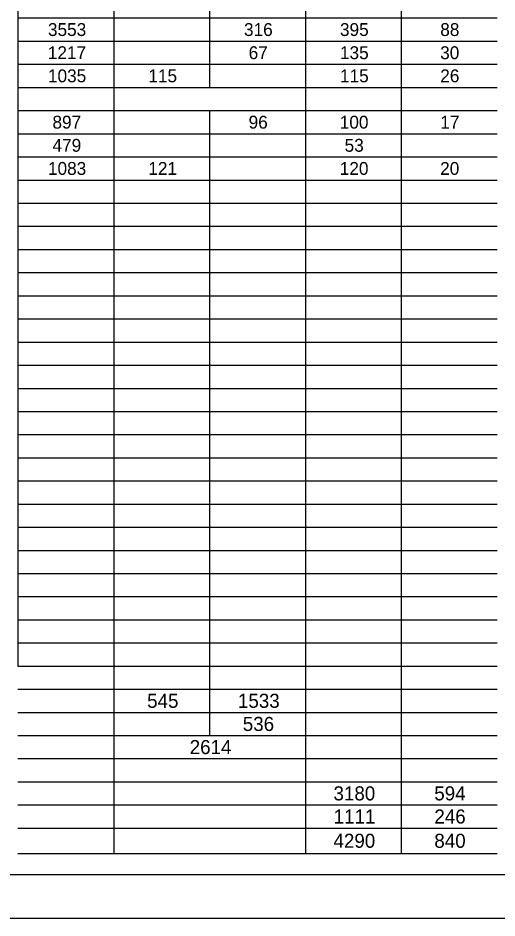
# Model space of a CAD drawing. Extents: x 0 to 680, y 0 to 440.
# Drawn here: x 349 to 459.6, y 0 to 207.7 of the extents above; entities that cross this region are included whole.
import ezdxf

# ---------------------------------------------------------------- set-up
doc = ezdxf.new("R2010")
doc.units = 0
for name, color, linetype in [('Default', 7, 'Continuous'), ('SH_Border', 7, 'Continuous'), ('SH_Cut_Line', 7, 'Continuous')]:
    doc.layers.add(name, color=color, linetype=linetype)

msp = doc.modelspace()

# ---------------------------------------------------------------- linework, layer by layer
at = {"layer": 'Default'}
for p, q in [((348.96, 223.72), (348.96, 207.7)), ((371.09, 223.72), (371.09, 207.7)), ((393.22, 223.72), (393.22, 207.7)), ((415.34, 223.72), (415.34, 207.7)), ((437.47, 223.72), (437.47, 207.7)), ((348.96, 207.7), (371.09, 207.7)), ((348.96, 207.7), (348.96, 202.35)), ((371.09, 207.7), (459.6, 207.7)), ((371.09, 207.7), (371.09, 202.35)), ((393.22, 207.7), (393.22, 202.35)), ((415.34, 207.7), (415.34, 202.35)), ((437.47, 207.7), (437.47, 202.35)), ((348.96, 202.35), (371.09, 202.35)), ((348.96, 202.35), (348.96, 197.01)), ((371.09, 202.35), (459.6, 202.35)), ((371.09, 202.35), (371.09, 197.01)), ((393.22, 202.35), (393.22, 197.01)), ((415.34, 202.35), (415.34, 197.01)), ((437.47, 202.35), (437.47, 197.01)), ((348.96, 197.01), (371.09, 197.01)), ((348.96, 197.01), (348.96, 191.67)), ((371.09, 197.01), (459.6, 197.01)), ((371.09, 197.01), (371.09, 191.67)), ((393.22, 197.01), (393.22, 191.67)), ((415.34, 197.01), (415.34, 191.67)), ((437.47, 197.01), (437.47, 191.67)), ((348.96, 191.67), (371.09, 191.67)), ((348.96, 191.67), (348.96, 186.33)), ((371.09, 191.67), (459.6, 191.67)), ((371.09, 191.67), (371.09, 186.33)), ((415.34, 191.67), (415.34, 186.33)), ((437.47, 191.67), (437.47, 186.33)), ((348.96, 186.33), (371.09, 186.33)), ((348.96, 186.33), (348.96, 180.99)), ((371.09, 186.33), (459.6, 186.33)), ((371.09, 186.33), (371.09, 180.99)), ((393.22, 186.33), (393.22, 180.99)), ((415.34, 186.33), (415.34, 180.99)), ((437.47, 186.33), (437.47, 180.99)), ((348.96, 180.99), (371.09, 180.99)), ((348.96, 180.99), (348.96, 175.65)), ((371.09, 180.99), (459.6, 180.99)), ((371.09, 180.99), (371.09, 175.65)), ((393.22, 180.99), (393.22, 175.65)), ((415.34, 180.99), (415.34, 175.65)), ((437.47, 180.99), (437.47, 175.65)), ((348.96, 175.65), (371.09, 175.65)), ((348.96, 175.65), (348.96, 170.31)), ((371.09, 175.65), (459.6, 175.65)), ((371.09, 175.65), (371.09, 170.31)), ((393.22, 175.65), (393.22, 170.31)), ((415.34, 175.65), (415.34, 170.31)), ((437.47, 175.65), (437.47, 170.31)), ((348.96, 170.31), (371.09, 170.31)), ((348.96, 170.31), (348.96, 164.96)), ((371.09, 170.31), (459.6, 170.31)), ((371.09, 170.31), (371.09, 164.96)), ((393.22, 170.31), (393.22, 164.96)), ((415.34, 170.31), (415.34, 164.96)), ((437.47, 170.31), (437.47, 164.96)), ((348.96, 164.96), (371.09, 164.96)), ((348.96, 164.96), (348.96, 159.62)), ((371.09, 164.96), (459.6, 164.96)), ((371.09, 164.96), (371.09, 159.62)), ((393.22, 164.96), (393.22, 159.62)), ((415.34, 164.96), (415.34, 159.62)), ((437.47, 164.96), (437.47, 159.62)), ((348.96, 159.62), (371.09, 159.62)), ((348.96, 159.62), (348.96, 154.28)), ((371.09, 159.62), (459.6, 159.62)), ((371.09, 159.62), (371.09, 154.28)), ((393.22, 159.62), (393.22, 154.28)), ((415.34, 159.62), (415.34, 154.28)), ((437.47, 159.62), (437.47, 154.28)), ((348.96, 154.28), (371.09, 154.28)), ((348.96, 154.28), (348.96, 148.94)), ((371.09, 154.28), (459.6, 154.28)), ((371.09, 154.28), (371.09, 148.94)), ((393.22, 154.28), (393.22, 148.94)), ((415.34, 154.28), (415.34, 148.94)), ((437.47, 154.28), (437.47, 148.94)), ((348.96, 148.94), (371.09, 148.94)), ((348.96, 148.94), (348.96, 143.6)), ((371.09, 148.94), (459.6, 148.94)), ((371.09, 148.94), (371.09, 143.6)), ((393.22, 148.94), (393.22, 143.6)), ((415.34, 148.94), (415.34, 143.6)), ((437.47, 148.94), (437.47, 143.6)), ((348.96, 143.6), (371.09, 143.6)), ((348.96, 143.6), (348.96, 138.26)), ((371.09, 143.6), (459.6, 143.6)), ((371.09, 143.6), (371.09, 138.26)), ((393.22, 143.6), (393.22, 138.26)), ((415.34, 143.6), (415.34, 138.26)), ((437.47, 143.6), (437.47, 138.26)), ((348.96, 138.26), (371.09, 138.26)), ((348.96, 138.26), (348.96, 127.57)), ((371.09, 138.26), (459.6, 138.26)), ((371.09, 138.26), (371.09, 127.57)), ((393.22, 138.26), (393.22, 127.57)), ((415.34, 138.26), (415.34, 127.57)), ((437.47, 138.26), (437.47, 127.57)), ((348.96, 132.92), (371.09, 132.92)), ((371.09, 132.92), (459.6, 132.92)), ((348.96, 127.57), (371.09, 127.57)), ((348.96, 127.57), (348.96, 122.23)), ((371.09, 127.57), (459.6, 127.57)), ((371.09, 127.57), (371.09, 122.23)), ((393.22, 127.57), (393.22, 122.23)), ((415.34, 127.57), (415.34, 122.23)), ((437.47, 127.57), (437.47, 122.23)), ((348.96, 122.23), (371.09, 122.23)), ((348.96, 122.23), (348.96, 116.89)), ((371.09, 122.23), (459.6, 122.23)), ((371.09, 122.23), (371.09, 116.89)), ((393.22, 122.23), (393.22, 116.89)), ((415.34, 122.23), (415.34, 116.89)), ((437.47, 122.23), (437.47, 116.89)), ((348.96, 116.89), (371.09, 116.89)), ((348.96, 116.89), (348.96, 111.55)), ((371.09, 116.89), (459.6, 116.89)), ((371.09, 116.89), (371.09, 111.55)), ((393.22, 116.89), (393.22, 111.55)), ((415.34, 116.89), (415.34, 111.55)), ((437.47, 116.89), (437.47, 111.55)), ((348.96, 111.55), (371.09, 111.55)), ((348.96, 111.55), (348.96, 100.87)), ((371.09, 111.55), (459.6, 111.55)), ((371.09, 111.55), (371.09, 100.87)), ((393.22, 111.55), (393.22, 100.87)), ((415.34, 111.55), (415.34, 100.87)), ((437.47, 111.55), (437.47, 100.87)), ((348.96, 106.21), (371.09, 106.21)), ((371.09, 106.21), (459.6, 106.21)), ((348.96, 100.87), (371.09, 100.87)), ((348.96, 100.87), (348.96, 95.53)), ((371.09, 100.87), (459.6, 100.87)), ((371.09, 100.87), (371.09, 95.53)), ((393.22, 100.87), (393.22, 95.53)), ((415.34, 100.87), (415.34, 95.53)), ((437.47, 100.87), (437.47, 95.53)), ((348.96, 95.53), (371.09, 95.53)), ((348.96, 95.53), (348.96, 90.18)), ((371.09, 95.53), (459.6, 95.53)), ((371.09, 95.53), (371.09, 90.18)), ((393.22, 95.53), (393.22, 90.18)), ((415.34, 95.53), (415.34, 90.18)), ((437.47, 95.53), (437.47, 90.18)), ((348.96, 90.18), (371.09, 90.18)), ((348.96, 90.18), (348.96, 84.84)), ((371.09, 90.18), (459.6, 90.18)), ((371.09, 90.18), (371.09, 84.84)), ((393.22, 90.18), (393.22, 84.84)), ((415.34, 90.18), (415.34, 84.84)), ((437.47, 90.18), (437.47, 84.84)), ((348.96, 84.84), (371.09, 84.84)), ((348.96, 84.84), (348.96, 74.16)), ((371.09, 84.84), (459.6, 84.84)), ((371.09, 84.84), (371.09, 74.16)), ((393.22, 84.84), (393.22, 74.16)), ((415.34, 84.84), (415.34, 74.16)), ((437.47, 84.84), (437.47, 74.16)), ((348.96, 79.5), (371.09, 79.5)), ((371.09, 79.5), (459.6, 79.5)), ((348.96, 74.16), (371.09, 74.16)), ((348.96, 74.16), (348.96, 68.82)), ((371.09, 74.16), (459.6, 74.16)), ((371.09, 74.16), (371.09, 68.82)), ((393.22, 74.16), (393.22, 68.82)), ((415.34, 74.16), (415.34, 68.82)), ((437.47, 74.16), (437.47, 68.82)), ((348.96, 68.82), (371.09, 68.82)), ((348.96, 68.82), (348.96, 63.48)), ((371.09, 68.82), (459.6, 68.82)), ((371.09, 68.82), (371.09, 63.48)), ((393.22, 68.82), (393.22, 63.48)), ((415.34, 68.82), (415.34, 63.48)), ((437.47, 68.82), (437.47, 63.48)), ((348.96, 63.48), (371.09, 63.48)), ((348.96, 63.48), (348.96, 58.14)), ((371.09, 63.48), (459.6, 63.48)), ((371.09, 63.48), (371.09, 58.14)), ((393.22, 63.48), (393.22, 58.14)), ((415.34, 63.48), (415.34, 58.14)), ((437.47, 63.48), (437.47, 58.14)), ((348.96, 58.14), (371.09, 58.14)), ((371.09, 58.14), (459.6, 58.14)), ((371.09, 58.14), (371.09, 47.45)), ((393.22, 58.14), (393.22, 47.45)), ((415.34, 58.14), (415.34, 47.45)), ((437.47, 58.14), (437.47, 47.45)), ((348.96, 52.79), (371.09, 52.79)), ((371.09, 52.79), (459.6, 52.79)), ((348.96, 47.45), (371.09, 47.45)), ((371.09, 47.45), (459.6, 47.45)), ((371.09, 47.45), (371.09, 42.11)), ((393.22, 47.45), (393.22, 42.11)), ((415.34, 47.45), (415.34, 42.11)), ((437.47, 47.45), (437.47, 42.11)), ((348.96, 42.11), (371.09, 42.11)), ((371.09, 42.11), (459.6, 42.11)), ((371.09, 42.11), (371.09, 36.77)), ((415.34, 42.11), (415.34, 36.77)), ((437.47, 42.11), (437.47, 36.77)), ((348.96, 36.77), (371.09, 36.77)), ((371.09, 36.77), (459.6, 36.77)), ((371.09, 36.77), (371.09, 31.43)), ((415.34, 36.77), (415.34, 31.43)), ((437.47, 36.77), (437.47, 31.43)), ((348.96, 31.43), (371.09, 31.43)), ((371.09, 31.43), (459.6, 31.43)), ((371.09, 31.43), (371.09, 20.75)), ((415.34, 31.43), (415.34, 20.75)), ((437.47, 31.43), (437.47, 20.75)), ((348.96, 26.09), (371.09, 26.09)), ((371.09, 26.09), (459.6, 26.09)), ((348.96, 20.75), (371.09, 20.75)), ((371.09, 20.75), (459.6, 20.75)), ((371.09, 20.75), (371.09, 14.9)), ((415.34, 20.75), (415.34, 14.9)), ((437.47, 20.75), (437.47, 14.9)), ((348.96, 14.9), (371.09, 14.9)), ((371.09, 14.9), (459.6, 14.9))]:
    msp.add_line(p, q, dxfattribs=at)
at = {"layer": 'SH_Border'}
msp.add_lwpolyline([(30, 430), (670, 430), (670, 10), (30, 10)], close=True, dxfattribs=at)
at = {"layer": 'SH_Cut_Line'}
msp.add_lwpolyline([(0, 0), (680, 0), (680, 440), (0, 440)], close=True, dxfattribs=at)

# ---------------------------------------------------------------- texts
at = {"layer": 'Default'}
for s, height, p in [('3553', 2.973, (355.88, 203.54)), ('316', 2.973, (401.16, 203.54)), ('395', 2.973, (423.33, 203.54)), ('88', 2.973, (446.49, 203.54)), ('1217', 2.973, (355.85, 198.2)), ('67', 2.973, (402.24, 198.2)), ('135', 2.973, (423.33, 198.2)), ('30', 2.973, (446.47, 198.2)), ('1035', 2.973, (355.88, 192.86)), ('115', 2.973, (379.07, 192.86)), ('115', 2.973, (423.33, 192.86)), ('26', 2.973, (446.49, 192.86)), ('897', 2.973, (356.92, 182.17)), ('96', 2.973, (402.23, 182.17)), ('100', 2.973, (423.28, 182.17)), ('17', 2.973, (446.5, 182.17)), ('479', 2.973, (356.93, 176.83)), ('53', 2.973, (424.4, 176.83)), ('1083', 2.973, (355.88, 171.49)), ('121', 2.973, (379.06, 171.49)), ('120', 2.973, (423.28, 171.49)), ('20', 2.973, (446.47, 171.49)), ('545', 3.243, (378.79, 48.5)), ('1533', 3.243, (399.76, 48.5)), ('536', 3.243, (400.88, 43.16)), ('2614', 3.243, (388.62, 37.82)), ('3180', 3.243, (421.83, 27.14)), ('594', 3.243, (445.11, 27.14)), ('1111', 3.243, (421.87, 21.8)), ('246', 3.243, (445.13, 21.8)), ('4290', 3.243, (421.83, 16.2)), ('840', 3.243, (445.12, 16.2))]:
    msp.add_text(s, height=height, dxfattribs=at).set_placement(p)

doc.saveas('drawing.dxf')
